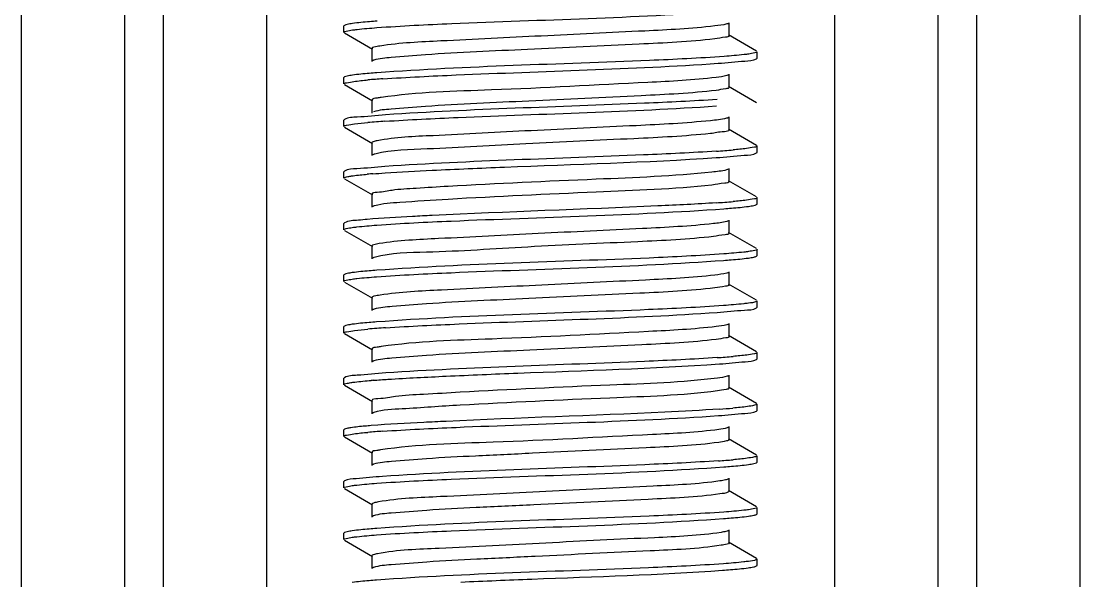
# Model space of a CAD drawing. Extents: x 27938 to 1042331, y -235042 to 1535213.
# Drawn here: x 701681.2 to 702169.4, y 768752.9 to 769011 of the extents above; entities that cross this region are included whole.
import ezdxf

# ---------------------------------------------------------------- set-up
doc = ezdxf.new("R2010")
doc.units = 0
doc.header["$LTSCALE"] = 1000
doc.header["$MEASUREMENT"] = 0

msp = doc.modelspace()

# ---------------------------------------------------------------- linework, layer by layer
at = {"linetype": 'Continuous'}
for p, q in [((701681.22, 770483.4), (701681.22, 765742.38)), ((701728.85, 770483.4), (701728.85, 765742.38)), ((701746.71, 770483.4), (701746.71, 765742.38)), ((701794.33, 770483.4), (701794.33, 765742.38)), ((702056.27, 770483.4), (702056.27, 765742.38)), ((702103.9, 770483.4), (702103.9, 765742.38)), ((702121.76, 770483.4), (702121.76, 765742.38)), ((702169.39, 770483.4), (702169.39, 765742.38)), ((701830.28, 769009.11), (701830.05, 769008.85)), ((701830.05, 769005.88), (701830.05, 769008.85)), ((701830.05, 769005.88), (701830.05, 769008.85)), ((702007.67, 769004.39), (702007.67, 769010.34)), ((701830.28, 769005.62), (701843.2, 768998.13)), ((702020.33, 768997.21), (702007.41, 769004.69)), ((701842.94, 768998.44), (701842.94, 768992.48)), ((702020.33, 768993.71), (702020.56, 768993.97)), ((702020.56, 768993.97), (702020.56, 768996.95)), ((702020.56, 768993.97), (702020.56, 768996.95)), ((701830.28, 768985.3), (701830.05, 768985.04)), ((701830.05, 768982.06), (701830.05, 768985.04)), ((701830.05, 768982.06), (701830.05, 768985.04)), ((702007.67, 768980.58), (702007.67, 768986.53)), ((701830.28, 768981.8), (701843.2, 768974.32)), ((702020.33, 768973.4), (702007.41, 768980.88)), ((701842.94, 768974.62), (701842.94, 768968.67)), ((701830.28, 768965.67), (701830.05, 768965.41)), ((701830.05, 768962.43), (701830.05, 768965.41)), ((701830.05, 768962.43), (701830.05, 768965.41)), ((702007.67, 768960.94), (702007.67, 768966.89)), ((701830.28, 768962.17), (701843.2, 768954.69)), ((702020.33, 768953.76), (702007.41, 768961.24)), ((701842.94, 768954.99), (701842.94, 768949.03)), ((702020.56, 768950.52), (702020.56, 768953.5)), ((702020.56, 768950.52), (702020.56, 768953.5)), ((702020.33, 768950.26), (702020.56, 768950.52)), ((701830.28, 768941.85), (701830.05, 768941.59)), ((701830.05, 768938.62), (701830.05, 768941.59)), ((701830.05, 768938.62), (701830.05, 768941.59)), ((702007.67, 768937.13), (702007.67, 768943.08)), ((701830.28, 768938.36), (701843.2, 768930.87)), ((702020.33, 768929.95), (702007.41, 768937.43)), ((701842.94, 768931.17), (701842.94, 768925.22)), ((702020.56, 768926.71), (702020.56, 768929.69)), ((702020.56, 768926.71), (702020.56, 768929.69)), ((702020.33, 768926.45), (702020.56, 768926.71)), ((702007.67, 768913.32), (702007.67, 768919.27)), ((701830.28, 768918.04), (701830.05, 768917.78)), ((701830.05, 768914.8), (701830.05, 768917.78)), ((701830.05, 768914.8), (701830.05, 768917.78)), ((701830.28, 768914.54), (701843.2, 768907.06)), ((702020.33, 768906.13), (702007.41, 768913.62)), ((701842.94, 768907.36), (701842.94, 768901.41)), ((702020.56, 768902.9), (702020.56, 768905.87)), ((702020.56, 768902.9), (702020.56, 768905.87)), ((702020.33, 768902.64), (702020.56, 768902.9)), ((702007.67, 768889.5), (702007.67, 768895.46)), ((701830.28, 768894.23), (701830.05, 768893.97)), ((701830.05, 768890.99), (701830.05, 768893.97)), ((701830.05, 768890.99), (701830.05, 768893.97)), ((701830.28, 768890.73), (701843.2, 768883.25)), ((702020.33, 768882.32), (702007.41, 768889.8)), ((701842.94, 768883.55), (701842.94, 768877.6)), ((702020.56, 768879.08), (702020.56, 768882.06)), ((702020.56, 768879.08), (702020.56, 768882.06)), ((702020.33, 768878.82), (702020.56, 768879.08)), ((702007.67, 768865.69), (702007.67, 768871.64)), ((701830.28, 768870.42), (701830.05, 768870.15)), ((701830.05, 768867.18), (701830.05, 768870.15)), ((701830.05, 768867.18), (701830.05, 768870.15)), ((701830.28, 768866.92), (701843.2, 768859.44)), ((702020.33, 768858.51), (702007.41, 768865.99)), ((701842.94, 768859.74), (701842.94, 768853.78)), ((702020.56, 768855.27), (702020.56, 768858.25)), ((702020.56, 768855.27), (702020.56, 768858.25)), ((702020.33, 768855.01), (702020.56, 768855.27)), ((701830.28, 768846.6), (701830.05, 768846.34)), ((701830.05, 768843.37), (701830.05, 768846.34)), ((701830.05, 768843.37), (701830.05, 768846.34)), ((702007.67, 768841.88), (702007.67, 768847.83)), ((701830.28, 768843.1), (701843.2, 768835.62)), ((702020.33, 768834.7), (702007.41, 768842.18)), ((701842.94, 768835.92), (701842.94, 768829.97)), ((702020.33, 768831.2), (702020.56, 768831.46)), ((702020.56, 768831.46), (702020.56, 768834.44)), ((702020.56, 768831.46), (702020.56, 768834.44)), ((701830.28, 768822.79), (701830.05, 768822.53)), ((701830.05, 768819.55), (701830.05, 768822.53)), ((701830.05, 768819.55), (701830.05, 768822.53)), ((702007.67, 768818.06), (702007.67, 768824.02)), ((701830.28, 768819.29), (701843.2, 768811.81)), ((702020.33, 768810.88), (702007.41, 768818.37)), ((701842.94, 768812.11), (701842.94, 768806.16)), ((702020.33, 768807.39), (702020.56, 768807.65)), ((702020.56, 768807.65), (702020.56, 768810.62)), ((702020.56, 768807.65), (702020.56, 768810.62)), ((701830.28, 768798.98), (701830.05, 768798.72)), ((701830.05, 768795.74), (701830.05, 768798.72)), ((701830.05, 768795.74), (701830.05, 768798.72)), ((702007.67, 768794.25), (702007.67, 768800.2)), ((701830.28, 768795.48), (701843.2, 768788)), ((702020.33, 768787.07), (702007.41, 768794.55)), ((701842.94, 768788.3), (701842.94, 768782.34)), ((701843.68, 768782.85), (701843.2, 768782.65)), ((702020.33, 768783.57), (702020.56, 768783.83)), ((702020.56, 768783.83), (702020.56, 768786.81)), ((702020.56, 768783.83), (702020.56, 768786.81)), ((701830.28, 768775.16), (701830.05, 768774.9)), ((701830.05, 768771.93), (701830.05, 768774.9)), ((701830.05, 768771.93), (701830.05, 768774.9)), ((702007.67, 768770.44), (702007.67, 768776.39)), ((701830.28, 768771.67), (701843.2, 768764.18)), ((702020.33, 768763.26), (702007.41, 768770.74)), ((701842.94, 768764.49), (701842.94, 768758.53)), ((701843.63, 768759.02), (701843.2, 768758.83)), ((702020.33, 768759.76), (702020.56, 768760.02)), ((702020.56, 768760.02), (702020.56, 768763)), ((702020.56, 768760.02), (702020.56, 768763))]:
    msp.add_line(p, q, dxfattribs=at)
for centre, radius, start, end in [((701875.31, 768577.03), 408.32, 93.8398, 94.8043), ((701876.68, 768540.06), 425.7, 93.7309, 94.7995), ((701974.15, 769373.12), 422.95, 273.7477, 274.8005), ((701866.11, 768646.6), 294.92, 94.6427, 94.9248), ((701870.48, 768592.98), 348.72, 94.4553, 94.6449), ((701974.11, 769349.83), 423.47, 273.7437, 274.8009), ((701877.09, 768439.57), 430.96, 93.6981, 94.7988), ((701974.58, 769272.37), 417.43, 273.7828, 274.8013), ((701871.36, 768486.66), 359.83, 94.4275, 94.5797), ((701976.09, 769229.56), 398.37, 273.9093, 274.8037), ((701875.2, 768415.8), 407.03, 93.8492, 94.8033), ((701975.39, 769214.63), 407.29, 273.8479, 274.803)]:
    msp.add_arc(centre, radius, start, end, dxfattribs=at)
for points, knots in [([(701845.24, 769008.05), (701856.73, 769008.89), (701910.12, 769011.49), (701963.59, 769012.54), (702005.42, 769015.62)], [0, 0, 0, 0, 0.215407, 1, 1, 1, 1]), ([(701833.98, 769009.95), (701833.17, 769009.83), (701831.93, 769009.62), (701830.67, 769009.34), (701830.28, 769009.11)], [0, 0, 0, 0, 0.643741, 1, 1, 1, 1]), ([(701833.93, 769006.96), (701834.65, 769007.06), (701838.41, 769007.52), (701842.19, 769007.82), (701845.24, 769008.05)], [0, 0, 0, 0, 0.191381, 1, 1, 1, 1]), ([(701845.37, 769011.03), (701844.2, 769010.95), (701840.4, 769010.65), (701836.59, 769010.31), (701833.98, 769009.95)], [0, 0, 0, 0, 0.307276, 1, 1, 1, 1]), ([(702001.01, 769008.81), (701990.33, 769007.56), (701963.63, 769006.22), (701921.53, 769004.26), (701880.82, 769002.13), (701855.94, 769001.02), (701846.65, 768999.58)], [0, 0, 0, 0, 0.208516, 0.518039, 0.81764, 1, 1, 1, 1]), ([(702007.41, 769010.04), (702007.16, 769009.9), (702005.05, 769009.25), (702002.88, 769009.03), (702001.01, 769008.81)], [0, 0, 0, 0, 0.131982, 1, 1, 1, 1]), ([(701830.05, 769005.88), (701830.05, 769006.25), (701831.96, 769006.57), (701832.96, 769006.82), (701833.93, 769006.96)], [0, 0, 0, 0, 0.274415, 1, 1, 1, 1]), ([(702001.01, 769002.85), (701989.43, 769001.5), (701960.61, 769000.17), (701916.18, 768997.92), (701878, 768996.43), (701854.47, 768994.44), (701846.43, 768993.86), (701843.84, 768993.04)], [0, 0, 0, 0, 0.222005, 0.548688, 0.848211, 0.948158, 1, 1, 1, 1]), ([(702007.67, 769004.39), (702007.67, 769003.77), (702004.29, 769003.52), (702002.67, 769003.05), (702001.01, 769002.85)], [0, 0, 0, 0, 0.268827, 1, 1, 1, 1]), ([(701846.65, 768999.58), (701845.72, 768999.43), (701844.72, 768999.19), (701842.95, 768998.8), (701842.94, 768998.44)], [0, 0, 0, 0, 0.721013, 1, 1, 1, 1]), ([(701843.84, 768993.04), (701843.71, 768993), (701843.5, 768992.93), (701843.29, 768992.83), (701843.21, 768992.78)], [0, 0, 0, 0, 0.563231, 1, 1, 1, 1]), ([(702005.42, 768994.78), (701993.95, 768993.94), (701940.55, 768991.33), (701887.08, 768990.28), (701845.24, 768987.21)], [0, 0, 0, 0, 0.215206, 1, 1, 1, 1]), ([(702002.63, 768991.61), (702006.72, 768991.89), (702012.47, 768992.68), (702018.73, 768992.79), (702020.33, 768993.71)], [0, 0, 0, 0, 0.690238, 1, 1, 1, 1]), ([(702016.7, 768995.86), (702015.98, 768995.76), (702012.23, 768995.3), (702008.46, 768995.01), (702005.42, 768994.78)], [0, 0, 0, 0, 0.191317, 1, 1, 1, 1]), ([(702020.56, 768996.95), (702020.56, 768996.58), (702018.66, 768996.26), (702017.67, 768996), (702016.7, 768995.86)], [0, 0, 0, 0, 0.274505, 1, 1, 1, 1]), ([(701847.96, 768984.43), (701859.24, 768985.2), (701910.8, 768987.68), (701962.42, 768988.87), (702002.63, 768991.61)], [0, 0, 0, 0, 0.219091, 1, 1, 1, 1]), ([(701830.05, 768982.06), (701830.05, 768982.49), (701832.32, 768982.78), (701833.47, 768983.09), (701834.61, 768983.24)], [0, 0, 0, 0, 0.271629, 1, 1, 1, 1]), ([(701833.93, 768986.13), (701833.14, 768986.01), (701831.92, 768985.8), (701830.67, 768985.52), (701830.28, 768985.3)], [0, 0, 0, 0, 0.643277, 1, 1, 1, 1]), ([(701845.24, 768987.21), (701844.08, 768987.13), (701840.31, 768986.83), (701836.53, 768986.49), (701833.93, 768986.13)], [0, 0, 0, 0, 0.307434, 1, 1, 1, 1]), ([(702001.64, 768985.07), (701991.23, 768983.79), (701956.66, 768982.14), (701905.23, 768979.22), (701864.01, 768978.3), (701847.15, 768975.84)], [0, 0, 0, 0, 0.203452, 0.669893, 1, 1, 1, 1]), ([(702007.41, 768986.23), (702007.18, 768986.1), (702005.29, 768985.49), (702003.33, 768985.28), (702001.64, 768985.07)], [0, 0, 0, 0, 0.134844, 1, 1, 1, 1]), ([(702001.64, 768979.12), (701990.18, 768977.71), (701961.32, 768976.41), (701916.67, 768974.11), (701878.12, 768972.65), (701854.4, 768970.61), (701846.32, 768970.05), (701843.75, 768969.2)], [0, 0, 0, 0, 0.219023, 0.546829, 0.848448, 0.948708, 1, 1, 1, 1]), ([(702007.67, 768980.58), (702007.67, 768980.01), (702004.64, 768979.72), (702003.15, 768979.3), (702001.64, 768979.12)], [0, 0, 0, 0, 0.270217, 1, 1, 1, 1]), ([(701847.15, 768975.84), (701846.54, 768975.75), (701845.35, 768975.41), (701842.95, 768975.47), (701842.94, 768974.62)], [0, 0, 0, 0, 0.421526, 1, 1, 1, 1]), ([(702002.11, 768974.91), (701990.97, 768974.16), (701940.03, 768971.71), (701889.03, 768970.48), (701849.29, 768967.86)], [0, 0, 0, 0, 0.219007, 1, 1, 1, 1]), ([(701848.98, 768964.86), (701860.2, 768965.61), (701911.14, 768968.05), (701962.14, 768969.27), (702001.79, 768971.92)], [0, 0, 0, 0, 0.220571, 1, 1, 1, 1]), ([(701830.05, 768962.43), (701830.05, 768962.88), (701832.47, 768963.16), (701833.68, 768963.49), (701834.9, 768963.64)], [0, 0, 0, 0, 0.270691, 1, 1, 1, 1]), ([(701849.29, 768967.86), (701844.88, 768967.57), (701838.72, 768966.71), (701831.99, 768966.65), (701830.28, 768965.67)], [0, 0, 0, 0, 0.691503, 1, 1, 1, 1]), ([(701999.04, 768965.14), (701987.66, 768963.97), (701960.07, 768962.56), (701917.4, 768960.69), (701877.66, 768958.39), (701853.85, 768957.52), (701845.38, 768955.91)], [0, 0, 0, 0, 0.222949, 0.537937, 0.832059, 1, 1, 1, 1]), ([(702007.41, 768966.59), (702007.1, 768966.41), (702004.33, 768965.64), (702001.51, 768965.4), (701999.04, 768965.14)], [0, 0, 0, 0, 0.124926, 1, 1, 1, 1]), ([(701999.04, 768959.19), (701987.31, 768957.98), (701958.94, 768956.53), (701915.36, 768954.75), (701875.72, 768952.08), (701852.21, 768951.69), (701844.37, 768949.74)], [0, 0, 0, 0, 0.22824, 0.54962, 0.84357, 1, 1, 1, 1]), ([(702007.66, 768960.94), (702007.67, 768960.16), (702003.23, 768960.06), (702001.19, 768959.41), (701999.04, 768959.19)], [0, 0, 0, 0, 0.265953, 1, 1, 1, 1]), ([(701845.38, 768955.91), (701844.77, 768955.8), (701844.06, 768955.63), (701842.95, 768955.24), (701842.94, 768954.99)], [0, 0, 0, 0, 0.710384, 1, 1, 1, 1]), ([(702020.56, 768953.5), (702020.56, 768953.05), (702018.16, 768952.77), (702016.96, 768952.44), (702015.75, 768952.29)], [0, 0, 0, 0, 0.270828, 1, 1, 1, 1]), ([(701844.37, 768949.74), (701844.13, 768949.68), (701843.74, 768949.57), (701843.35, 768949.42), (701843.21, 768949.34)], [0, 0, 0, 0, 0.588567, 1, 1, 1, 1]), ([(702001.79, 768951.08), (701990.6, 768950.33), (701939.66, 768947.89), (701888.66, 768946.66), (701848.98, 768944.02)], [0, 0, 0, 0, 0.220044, 1, 1, 1, 1]), ([(702001.76, 768948.1), (702006.06, 768948.39), (702012.08, 768949.22), (702018.66, 768949.3), (702020.33, 768950.26)], [0, 0, 0, 0, 0.69109, 1, 1, 1, 1]), ([(701848.98, 768944.02), (701844.65, 768943.74), (701838.58, 768942.9), (701831.96, 768942.82), (701830.28, 768941.85)], [0, 0, 0, 0, 0.691213, 1, 1, 1, 1]), ([(701870.68, 768942.26), (701881.8, 768942.8), (701925.5, 768944.69), (701969.23, 768945.93), (702001.76, 768948.1)], [0, 0, 0, 0, 0.25454, 1, 1, 1, 1]), ([(701830.05, 768938.62), (701830.05, 768938.89), (701831.34, 768939.23), (701832.09, 768939.41), (701832.78, 768939.53)], [0, 0, 0, 0, 0.28203, 1, 1, 1, 1]), ([(701832.78, 768939.53), (701833.29, 768939.61), (701835.95, 768940), (701838.63, 768940.25), (701840.79, 768940.43)], [0, 0, 0, 0, 0.190713, 1, 1, 1, 1]), ([(701843.39, 768940.65), (701845.26, 768940.79), (701854.35, 768941.43), (701863.45, 768941.9), (701870.68, 768942.26)], [0, 0, 0, 0, 0.205696, 1, 1, 1, 1]), ([(701999.76, 768941.41), (701982.05, 768939.5), (701941.41, 768938.01), (701900.84, 768936.09), (701878.08, 768934.81)], [0, 0, 0, 0, 0.438605, 1, 1, 1, 1]), ([(702007.41, 768942.78), (702007.12, 768942.61), (702004.59, 768941.89), (702002.01, 768941.65), (701999.76, 768941.41)], [0, 0, 0, 0, 0.127252, 1, 1, 1, 1]), ([(701878.08, 768934.81), (701873.18, 768934.54), (701864.82, 768933.93), (701853.08, 768933.39), (701847.68, 768932.07), (701842.95, 768932.02), (701842.94, 768931.17)], [0, 0, 0, 0, 0.415, 0.730895, 0.928614, 1, 1, 1, 1]), ([(701999.76, 768935.45), (701982.05, 768933.55), (701941.41, 768932.06), (701900.84, 768930.14), (701878.08, 768928.86)], [0, 0, 0, 0, 0.438605, 1, 1, 1, 1]), ([(702007.66, 768937.13), (702007.67, 768936.41), (702003.62, 768936.25), (702001.74, 768935.67), (701999.76, 768935.45)], [0, 0, 0, 0, 0.266804, 1, 1, 1, 1]), ([(702020.56, 768929.69), (702020.56, 768929.24), (702018.16, 768928.96), (702016.96, 768928.63), (702015.76, 768928.48)], [0, 0, 0, 0, 0.270838, 1, 1, 1, 1]), ([(701844.2, 768925.89), (701844.01, 768925.83), (701843.67, 768925.73), (701843.34, 768925.6), (701843.21, 768925.52)], [0, 0, 0, 0, 0.581773, 1, 1, 1, 1]), ([(701878.08, 768928.86), (701870.66, 768928.44), (701859.41, 768927.55), (701847.99, 768926.89), (701844.2, 768925.89)], [0, 0, 0, 0, 0.654734, 1, 1, 1, 1]), ([(701845.16, 768916.97), (701856.62, 768917.81), (701909.98, 768920.41), (701963.43, 768921.47), (702005.26, 768924.53)], [0, 0, 0, 0, 0.214998, 1, 1, 1, 1]), ([(702001.76, 768927.26), (701992.77, 768926.66), (701949.08, 768924.49), (701905.37, 768923.1), (701870.68, 768921.42)], [0, 0, 0, 0, 0.205964, 1, 1, 1, 1]), ([(702005.26, 768924.53), (702006.43, 768924.62), (702010.23, 768924.91), (702014.03, 768925.25), (702016.64, 768925.62)], [0, 0, 0, 0, 0.307332, 1, 1, 1, 1]), ([(702016.64, 768925.62), (702017.45, 768925.73), (702018.68, 768925.95), (702019.94, 768926.22), (702020.33, 768926.45)], [0, 0, 0, 0, 0.643619, 1, 1, 1, 1]), ([(701840.79, 768919.6), (701839.44, 768919.48), (701835.98, 768919.01), (701832.17, 768919.13), (701830.28, 768918.04)], [0, 0, 0, 0, 0.38307, 1, 1, 1, 1]), ([(701870.68, 768921.42), (701867.7, 768921.27), (701857.73, 768920.76), (701847.76, 768920.2), (701840.79, 768919.6)], [0, 0, 0, 0, 0.299335, 1, 1, 1, 1]), ([(701830.05, 768914.8), (701830.05, 768915.17), (701831.94, 768915.49), (701832.94, 768915.75), (701833.9, 768915.88)], [0, 0, 0, 0, 0.27455, 1, 1, 1, 1]), ([(701833.9, 768915.88), (701834.62, 768915.99), (701838.36, 768916.44), (701842.12, 768916.74), (701845.16, 768916.97)], [0, 0, 0, 0, 0.19129, 1, 1, 1, 1]), ([(702000.45, 768917.67), (701989.57, 768916.45), (701962.6, 768915.09), (701920.32, 768913.15), (701879.88, 768910.97), (701855.3, 768909.92), (701846.25, 768908.44)], [0, 0, 0, 0, 0.212745, 0.523869, 0.821865, 1, 1, 1, 1]), ([(702007.41, 768918.97), (702007.14, 768918.81), (702004.85, 768918.13), (702002.5, 768917.9), (702000.45, 768917.67)], [0, 0, 0, 0, 0.129757, 1, 1, 1, 1]), ([(702000.45, 768911.72), (701988.86, 768910.41), (701960.28, 768908.99), (701916.1, 768907.21), (701875.83, 768904.29), (701851.85, 768904.21), (701844.07, 768902.04)], [0, 0, 0, 0, 0.223258, 0.547569, 0.845448, 1, 1, 1, 1]), ([(702007.67, 768913.32), (702007.67, 768912.65), (702003.99, 768912.44), (702002.26, 768911.92), (702000.45, 768911.72)], [0, 0, 0, 0, 0.26783, 1, 1, 1, 1]), ([(701846.25, 768908.44), (701845.42, 768908.3), (701844.51, 768908.09), (701842.95, 768907.69), (701842.94, 768907.36)], [0, 0, 0, 0, 0.718436, 1, 1, 1, 1]), ([(702016.64, 768904.78), (702015.92, 768904.68), (702012.13, 768904.22), (702008.33, 768903.92), (702005.26, 768903.7)], [0, 0, 0, 0, 0.19147, 1, 1, 1, 1]), ([(702020.56, 768905.87), (702020.56, 768905.5), (702018.63, 768905.18), (702017.63, 768904.92), (702016.64, 768904.78)], [0, 0, 0, 0, 0.274248, 1, 1, 1, 1]), ([(701844.07, 768902.04), (701843.9, 768901.99), (701843.6, 768901.9), (701843.32, 768901.78), (701843.21, 768901.71)], [0, 0, 0, 0, 0.575828, 1, 1, 1, 1]), ([(701845.1, 768893.15), (701856.53, 768893.99), (701909.86, 768896.6), (701963.27, 768897.66), (702005.09, 768900.71)], [0, 0, 0, 0, 0.214643, 1, 1, 1, 1]), ([(702005.26, 768903.7), (701993.76, 768902.85), (701940.39, 768900.25), (701886.95, 768899.21), (701845.16, 768896.13)], [0, 0, 0, 0, 0.215728, 1, 1, 1, 1]), ([(702005.09, 768900.71), (702006.27, 768900.79), (702010.11, 768901.09), (702013.95, 768901.43), (702016.6, 768901.8)], [0, 0, 0, 0, 0.307278, 1, 1, 1, 1]), ([(702016.6, 768901.8), (702017.41, 768901.91), (702018.66, 768902.13), (702019.93, 768902.41), (702020.33, 768902.64)], [0, 0, 0, 0, 0.644079, 1, 1, 1, 1]), ([(701833.9, 768895.05), (701833.11, 768894.94), (701831.9, 768894.73), (701830.66, 768894.45), (701830.28, 768894.23)], [0, 0, 0, 0, 0.642977, 1, 1, 1, 1]), ([(701845.16, 768896.13), (701844, 768896.05), (701840.25, 768895.75), (701836.49, 768895.41), (701833.9, 768895.05)], [0, 0, 0, 0, 0.307533, 1, 1, 1, 1]), ([(702007.41, 768895.15), (702007.16, 768895.01), (702005.09, 768894.37), (702002.96, 768894.15), (702001.12, 768893.93)], [0, 0, 0, 0, 0.132446, 1, 1, 1, 1]), ([(701830.05, 768890.99), (701830.05, 768891.36), (701831.93, 768891.68), (701832.92, 768891.93), (701833.89, 768892.07)], [0, 0, 0, 0, 0.274625, 1, 1, 1, 1]), ([(701833.89, 768892.07), (701834.6, 768892.17), (701838.33, 768892.63), (701842.07, 768892.93), (701845.1, 768893.15)], [0, 0, 0, 0, 0.191275, 1, 1, 1, 1]), ([(702001.12, 768893.93), (701990.48, 768892.68), (701963.84, 768891.35), (701921.78, 768889.39), (701881.01, 768887.26), (701856.07, 768886.14), (701846.73, 768884.7)], [0, 0, 0, 0, 0.207666, 0.516866, 0.81679, 1, 1, 1, 1]), ([(702001.12, 768887.98), (701989.62, 768886.63), (701960.95, 768885.3), (701916.64, 768883.06), (701878.47, 768881.55), (701854.79, 768879.6), (701846.64, 768878.98), (701843.96, 768878.19)], [0, 0, 0, 0, 0.220439, 0.545965, 0.845865, 0.946757, 1, 1, 1, 1]), ([(702007.67, 768889.5), (702007.67, 768888.89), (702004.35, 768888.64), (702002.76, 768888.17), (702001.12, 768887.98)], [0, 0, 0, 0, 0.269044, 1, 1, 1, 1]), ([(701846.73, 768884.7), (701845.78, 768884.56), (701844.77, 768884.31), (701842.95, 768883.92), (701842.94, 768883.55)], [0, 0, 0, 0, 0.721489, 1, 1, 1, 1]), ([(702016.6, 768880.96), (702015.87, 768880.86), (702012.04, 768880.4), (702008.2, 768880.1), (702005.09, 768879.87)], [0, 0, 0, 0, 0.191504, 1, 1, 1, 1]), ([(702020.56, 768882.06), (702020.56, 768881.94), (702019.14, 768881.05), (702017.85, 768881.14), (702016.6, 768880.96)], [0, 0, 0, 0, 0.088885, 1, 1, 1, 1]), ([(701843.96, 768878.19), (701843.81, 768878.15), (701843.56, 768878.06), (701843.31, 768877.96), (701843.21, 768877.9)], [0, 0, 0, 0, 0.570334, 1, 1, 1, 1]), ([(702005.09, 768879.87), (701993.57, 768879.03), (701940.24, 768876.44), (701886.83, 768875.39), (701845.1, 768872.31)], [0, 0, 0, 0, 0.216242, 1, 1, 1, 1]), ([(701849.3, 768869.63), (701860.57, 768870.37), (701911.52, 768872.81), (701962.52, 768874.02), (702002.12, 768876.69)], [0, 0, 0, 0, 0.221629, 1, 1, 1, 1]), ([(702002.12, 768876.69), (702006.34, 768876.97), (702012.25, 768877.79), (702018.69, 768877.88), (702020.33, 768878.82)], [0, 0, 0, 0, 0.69073, 1, 1, 1, 1]), ([(701833.89, 768871.23), (701833.1, 768871.12), (701831.9, 768870.91), (701830.66, 768870.64), (701830.28, 768870.42)], [0, 0, 0, 0, 0.642812, 1, 1, 1, 1]), ([(701845.1, 768872.31), (701843.95, 768872.23), (701840.21, 768871.93), (701836.46, 768871.6), (701833.89, 768871.23)], [0, 0, 0, 0, 0.307553, 1, 1, 1, 1]), ([(702007.41, 768871.34), (702007.18, 768871.21), (702005.33, 768870.61), (702003.4, 768870.4), (702001.75, 768870.2)], [0, 0, 0, 0, 0.135346, 1, 1, 1, 1]), ([(701830.05, 768867.18), (701830.05, 768867.64), (701832.51, 768867.91), (701833.73, 768868.24), (701834.96, 768868.4)], [0, 0, 0, 0, 0.270507, 1, 1, 1, 1]), ([(702001.75, 768870.2), (701991.37, 768868.91), (701956.86, 768867.27), (701905.42, 768864.35), (701864.16, 768863.41), (701847.24, 768860.97)], [0, 0, 0, 0, 0.202603, 0.668804, 1, 1, 1, 1]), ([(702007.67, 768865.69), (702007.67, 768865.14), (702004.69, 768864.84), (702003.23, 768864.43), (702001.75, 768864.24)], [0, 0, 0, 0, 0.270473, 1, 1, 1, 1]), ([(701847.24, 768860.97), (701846.62, 768860.88), (701845.4, 768860.53), (701842.95, 768860.6), (701842.94, 768859.74)], [0, 0, 0, 0, 0.421733, 1, 1, 1, 1]), ([(702001.75, 768864.24), (701990.37, 768862.84), (701961.65, 768861.54), (701917.13, 768859.25), (701878.59, 768857.76), (701854.71, 768855.77), (701846.53, 768855.17), (701843.87, 768854.35)], [0, 0, 0, 0, 0.21746, 0.544109, 0.846107, 0.947311, 1, 1, 1, 1]), ([(702002.12, 768855.85), (701990.98, 768855.1), (701940.04, 768852.65), (701889.04, 768851.42), (701849.3, 768848.79)], [0, 0, 0, 0, 0.218973, 1, 1, 1, 1]), ([(702020.56, 768858.25), (702020.56, 768857.8), (702018.2, 768857.53), (702017.01, 768857.2), (702015.83, 768857.05)], [0, 0, 0, 0, 0.271064, 1, 1, 1, 1]), ([(701843.87, 768854.35), (701843.74, 768854.31), (701843.52, 768854.24), (701843.3, 768854.14), (701843.21, 768854.08)], [0, 0, 0, 0, 0.565364, 1, 1, 1, 1]), ([(701877.13, 768847.31), (701888.19, 768847.82), (701930.23, 768849.61), (701972.32, 768850.81), (702003.25, 768852.95)], [0, 0, 0, 0, 0.263095, 1, 1, 1, 1]), ([(702003.25, 768852.95), (702007.2, 768853.22), (702012.75, 768853.99), (702018.78, 768854.12), (702020.33, 768855.01)], [0, 0, 0, 0, 0.689563, 1, 1, 1, 1]), ([(701849.3, 768848.79), (701844.89, 768848.5), (701838.72, 768847.65), (701831.99, 768847.58), (701830.28, 768846.6)], [0, 0, 0, 0, 0.691512, 1, 1, 1, 1]), ([(701843.58, 768845.41), (701845.83, 768845.58), (701857, 768846.35), (701868.19, 768846.9), (701877.13, 768847.31)], [0, 0, 0, 0, 0.201424, 1, 1, 1, 1]), ([(702002.35, 768846.46), (701985.91, 768844.32), (701946.22, 768843.1), (701906.67, 768841.1), (701883.65, 768839.87)], [0, 0, 0, 0, 0.418207, 1, 1, 1, 1]), ([(702007.41, 768847.53), (702007.2, 768847.41), (702005.55, 768846.85), (702003.82, 768846.65), (702002.35, 768846.46)], [0, 0, 0, 0, 0.138483, 1, 1, 1, 1]), ([(701830.05, 768843.37), (701830.05, 768843.68), (701831.6, 768844.02), (701832.45, 768844.23), (701833.26, 768844.35)], [0, 0, 0, 0, 0.278252, 1, 1, 1, 1]), ([(701833.26, 768844.35), (701833.85, 768844.44), (701836.96, 768844.86), (701840.09, 768845.13), (701842.63, 768845.33)], [0, 0, 0, 0, 0.191021, 1, 1, 1, 1]), ([(702007.67, 768841.88), (702007.67, 768841.37), (702005.02, 768841.04), (702003.68, 768840.68), (702002.35, 768840.51)], [0, 0, 0, 0, 0.272138, 1, 1, 1, 1]), ([(701883.65, 768839.87), (701878.03, 768839.57), (701868.38, 768838.88), (701854.76, 768838.37), (701848.54, 768836.8), (701842.94, 768836.91), (701842.94, 768835.92)], [0, 0, 0, 0, 0.411949, 0.728681, 0.928197, 1, 1, 1, 1]), ([(702002.35, 768840.51), (701985.91, 768838.37), (701946.22, 768837.15), (701906.67, 768835.14), (701883.65, 768833.91)], [0, 0, 0, 0, 0.418207, 1, 1, 1, 1]), ([(701883.65, 768833.91), (701874.75, 768833.44), (701861.57, 768832.26), (701848.01, 768831.87), (701843.8, 768830.52)], [0, 0, 0, 0, 0.668187, 1, 1, 1, 1]), ([(702003.25, 768832.12), (701994.85, 768831.53), (701952.81, 768829.39), (701910.75, 768828.02), (701877.13, 768826.47)], [0, 0, 0, 0, 0.200271, 1, 1, 1, 1]), ([(702020.56, 768834.44), (702020.56, 768834.02), (702018.36, 768833.72), (702017.24, 768833.42), (702016.13, 768833.28)], [0, 0, 0, 0, 0.272105, 1, 1, 1, 1]), ([(701843.8, 768830.52), (701843.68, 768830.48), (701843.48, 768830.41), (701843.29, 768830.32), (701843.21, 768830.27)], [0, 0, 0, 0, 0.560801, 1, 1, 1, 1]), ([(701847.88, 768821.91), (701859.17, 768822.68), (701910.78, 768825.17), (701962.46, 768826.35), (702002.72, 768829.1)], [0, 0, 0, 0, 0.218971, 1, 1, 1, 1]), ([(702002.72, 768829.1), (702006.79, 768829.38), (702012.51, 768830.17), (702018.74, 768830.28), (702020.33, 768831.2)], [0, 0, 0, 0, 0.690138, 1, 1, 1, 1]), ([(701833.26, 768823.51), (701832.61, 768823.42), (701831.62, 768823.23), (701830.6, 768822.98), (701830.28, 768822.79)], [0, 0, 0, 0, 0.635229, 1, 1, 1, 1]), ([(701842.63, 768824.5), (701841.66, 768824.42), (701838.53, 768824.15), (701835.4, 768823.85), (701833.26, 768823.51)], [0, 0, 0, 0, 0.308017, 1, 1, 1, 1]), ([(701877.13, 768826.47), (701873.71, 768826.31), (701862.21, 768825.76), (701850.7, 768825.15), (701842.63, 768824.5)], [0, 0, 0, 0, 0.296988, 1, 1, 1, 1]), ([(702002.92, 768822.72), (701992.77, 768821.33), (701958, 768819.77), (701906.07, 768816.67), (701864.05, 768815.88), (701846.87, 768813.29)], [0, 0, 0, 0, 0.196527, 0.666696, 1, 1, 1, 1]), ([(702007.4, 768823.72), (702007.22, 768823.61), (702005.76, 768823.09), (702004.22, 768822.9), (702002.92, 768822.72)], [0, 0, 0, 0, 0.141904, 1, 1, 1, 1]), ([(701830.05, 768819.55), (701830.05, 768819.98), (701832.32, 768820.27), (701833.47, 768820.58), (701834.62, 768820.73)], [0, 0, 0, 0, 0.271637, 1, 1, 1, 1]), ([(702002.92, 768816.77), (701991.8, 768815.24), (701963.07, 768814.01), (701925.66, 768812.13), (701891.94, 768810.53), (701870.21, 768809.47), (701854.64, 768808.1), (701846.36, 768807.55), (701843.73, 768806.68)], [0, 0, 0, 0, 0.211039, 0.539644, 0.704709, 0.845991, 0.948071, 1, 1, 1, 1]), ([(702007.67, 768818.06), (702007.67, 768817.61), (702005.33, 768817.25), (702004.11, 768816.93), (702002.92, 768816.77)], [0, 0, 0, 0, 0.274084, 1, 1, 1, 1]), ([(701846.87, 768813.29), (701846.3, 768813.2), (701845.19, 768812.88), (701842.94, 768812.91), (701842.94, 768812.11)], [0, 0, 0, 0, 0.420596, 1, 1, 1, 1]), ([(702002.72, 768808.27), (701991.43, 768807.49), (701939.81, 768805.01), (701888.14, 768803.82), (701847.88, 768801.07)], [0, 0, 0, 0, 0.219019, 1, 1, 1, 1]), ([(702020.56, 768810.62), (702020.56, 768810.19), (702018.28, 768809.9), (702017.13, 768809.59), (702015.98, 768809.44)], [0, 0, 0, 0, 0.271601, 1, 1, 1, 1]), ([(702016.64, 768806.56), (702017.45, 768806.67), (702018.68, 768806.88), (702019.94, 768807.16), (702020.33, 768807.39)], [0, 0, 0, 0, 0.643606, 1, 1, 1, 1]), ([(701843.73, 768806.68), (701843.63, 768806.65), (701843.45, 768806.58), (701843.28, 768806.5), (701843.2, 768806.46)], [0, 0, 0, 0, 0.556813, 1, 1, 1, 1]), ([(701845.16, 768797.9), (701856.62, 768798.75), (701909.99, 768801.35), (701963.43, 768802.41), (702005.26, 768805.47)], [0, 0, 0, 0, 0.215007, 1, 1, 1, 1]), ([(702005.26, 768805.47), (702006.43, 768805.55), (702010.23, 768805.85), (702014.03, 768806.19), (702016.64, 768806.56)], [0, 0, 0, 0, 0.307335, 1, 1, 1, 1]), ([(701847.88, 768801.07), (701843.81, 768800.79), (701838.09, 768800), (701831.87, 768799.89), (701830.28, 768798.98)], [0, 0, 0, 0, 0.690145, 1, 1, 1, 1]), ([(701833.9, 768796.82), (701834.62, 768796.92), (701838.36, 768797.38), (701842.12, 768797.68), (701845.16, 768797.9)], [0, 0, 0, 0, 0.19129, 1, 1, 1, 1]), ([(702003.46, 768798.99), (701993.26, 768797.5), (701966.42, 768796.32), (701923.47, 768794.21), (701881.27, 768791.93), (701855.38, 768790.95), (701845.93, 768789.32)], [0, 0, 0, 0, 0.195916, 0.50941, 0.817674, 1, 1, 1, 1]), ([(702007.4, 768799.9), (702006.98, 768799.66), (702005.64, 768799.35), (702004.31, 768799.11), (702003.46, 768798.99)], [0, 0, 0, 0, 0.359626, 1, 1, 1, 1]), ([(701830.05, 768795.74), (701830.05, 768796.11), (701831.94, 768796.43), (701832.94, 768796.68), (701833.9, 768796.82)], [0, 0, 0, 0, 0.274548, 1, 1, 1, 1]), ([(702003.46, 768793.03), (701992.49, 768791.44), (701963.77, 768790.27), (701926.3, 768788.34), (701892.29, 768786.74), (701870.32, 768785.68), (701854.64, 768784.28), (701846.29, 768783.75), (701843.68, 768782.85)], [0, 0, 0, 0, 0.207622, 0.537088, 0.703334, 0.845682, 0.948308, 1, 1, 1, 1]), ([(702007.67, 768794.25), (702007.67, 768794.12), (702006.2, 768793.14), (702004.79, 768793.23), (702003.46, 768793.03)], [0, 0, 0, 0, 0.090979, 1, 1, 1, 1]), ([(701845.93, 768789.32), (701845.18, 768789.19), (701844.35, 768789), (701842.94, 768788.6), (701842.94, 768788.3)], [0, 0, 0, 0, 0.716188, 1, 1, 1, 1]), ([(702005.26, 768784.63), (701993.77, 768783.79), (701940.4, 768781.19), (701886.95, 768780.14), (701845.16, 768777.07)], [0, 0, 0, 0, 0.215715, 1, 1, 1, 1]), ([(702005.1, 768781.64), (702006.28, 768781.73), (702010.12, 768782.03), (702013.96, 768782.37), (702016.6, 768782.74)], [0, 0, 0, 0, 0.307279, 1, 1, 1, 1]), ([(702016.64, 768785.72), (702015.92, 768785.62), (702012.14, 768785.16), (702008.34, 768784.86), (702005.26, 768784.63)], [0, 0, 0, 0, 0.191467, 1, 1, 1, 1]), ([(702016.6, 768782.74), (702017.41, 768782.85), (702018.66, 768783.07), (702019.93, 768783.35), (702020.33, 768783.57)], [0, 0, 0, 0, 0.644063, 1, 1, 1, 1]), ([(702020.56, 768786.81), (702020.56, 768786.43), (702018.64, 768786.12), (702017.63, 768785.86), (702016.64, 768785.72)], [0, 0, 0, 0, 0.274254, 1, 1, 1, 1]), ([(701845.11, 768774.09), (701856.53, 768774.93), (701909.87, 768777.53), (701963.28, 768778.6), (702005.1, 768781.64)], [0, 0, 0, 0, 0.214657, 1, 1, 1, 1]), ([(701830.05, 768771.93), (701830.05, 768772.3), (701831.93, 768772.61), (701832.93, 768772.87), (701833.89, 768773.01)], [0, 0, 0, 0, 0.274622, 1, 1, 1, 1]), ([(701833.9, 768775.98), (701833.11, 768775.87), (701831.9, 768775.66), (701830.66, 768775.39), (701830.28, 768775.16)], [0, 0, 0, 0, 0.642982, 1, 1, 1, 1]), ([(701833.89, 768773.01), (701834.6, 768773.11), (701838.33, 768773.57), (701842.08, 768773.86), (701845.11, 768774.09)], [0, 0, 0, 0, 0.191276, 1, 1, 1, 1]), ([(701845.16, 768777.07), (701844.01, 768776.98), (701840.25, 768776.69), (701836.49, 768776.35), (701833.9, 768775.98)], [0, 0, 0, 0, 0.307532, 1, 1, 1, 1]), ([(702003.96, 768775.25), (701993.83, 768773.68), (701966.8, 768772.56), (701923.45, 768770.4), (701880.9, 768768.04), (701854.84, 768767.17), (701845.49, 768765.43)], [0, 0, 0, 0, 0.193768, 0.50974, 0.82028, 1, 1, 1, 1]), ([(702007.4, 768776.09), (702007.03, 768775.87), (702005.86, 768775.58), (702004.71, 768775.37), (702003.96, 768775.25)], [0, 0, 0, 0, 0.365017, 1, 1, 1, 1]), ([(702003.96, 768769.3), (701993.16, 768767.62), (701964.47, 768766.53), (701926.96, 768764.55), (701892.67, 768762.94), (701870.46, 768761.88), (701854.65, 768760.45), (701846.24, 768759.95), (701843.63, 768759.02)], [0, 0, 0, 0, 0.20408, 0.534343, 0.70178, 0.845233, 0.948467, 1, 1, 1, 1]), ([(702007.67, 768770.44), (702007.66, 768770.07), (702005.89, 768769.68), (702004.9, 768769.44), (702003.96, 768769.3)], [0, 0, 0, 0, 0.278995, 1, 1, 1, 1]), ([(701845.49, 768765.43), (701844.85, 768765.31), (701844.12, 768765.14), (701842.94, 768764.75), (701842.94, 768764.49)], [0, 0, 0, 0, 0.712168, 1, 1, 1, 1]), ([(702005.1, 768760.81), (701993.58, 768759.97), (701940.25, 768757.37), (701886.84, 768756.33), (701845.11, 768753.25)], [0, 0, 0, 0, 0.216223, 1, 1, 1, 1]), ([(702004.67, 768757.8), (702005.88, 768757.89), (702009.83, 768758.19), (702013.77, 768758.53), (702016.49, 768758.91)], [0, 0, 0, 0, 0.307137, 1, 1, 1, 1]), ([(702016.6, 768761.9), (702015.87, 768761.8), (702012.04, 768761.34), (702008.2, 768761.03), (702005.1, 768760.81)], [0, 0, 0, 0, 0.191504, 1, 1, 1, 1]), ([(702016.49, 768758.91), (702017.33, 768759.02), (702018.61, 768759.24), (702019.92, 768759.53), (702020.33, 768759.76)], [0, 0, 0, 0, 0.645207, 1, 1, 1, 1]), ([(702020.56, 768763), (702020.56, 768762.87), (702019.15, 768761.99), (702017.85, 768762.08), (702016.6, 768761.9)], [0, 0, 0, 0, 0.088893, 1, 1, 1, 1]), ([(701883.89, 768752.36), (701894.8, 768752.84), (701935.07, 768754.53), (701975.37, 768755.69), (702004.67, 768757.8)], [0, 0, 0, 0, 0.271117, 1, 1, 1, 1]), ([(701845.11, 768753.25), (701843.95, 768753.17), (701840.21, 768752.87), (701836.46, 768752.53), (701833.89, 768752.17)], [0, 0, 0, 0, 0.307553, 1, 1, 1, 1])]:
    msp.add_open_spline(points, degree=3, knots=knots, dxfattribs=at)
for points in [[(701834.61, 768983.24), (701836.77, 768983.52), (701838.94, 768983.72), (701841.11, 768983.91)], [(701834.9, 768963.64), (701836.95, 768963.9), (701839, 768964.09), (701841.06, 768964.27)], [(702015.75, 768952.29), (702013.69, 768952.03), (702011.62, 768951.84), (702009.54, 768951.66)], [(702015.76, 768928.48), (702013.69, 768928.22), (702011.62, 768928.02), (702009.55, 768927.85)], [(701834.96, 768868.4), (701836.98, 768868.65), (701839.01, 768868.84), (701841.04, 768869.02)], [(702015.83, 768857.05), (702013.73, 768856.78), (702011.63, 768856.59), (702009.52, 768856.41)], [(702016.13, 768833.28), (702013.91, 768832.98), (702011.68, 768832.78), (702009.45, 768832.59)], [(701834.62, 768820.73), (701836.78, 768821.01), (701838.95, 768821.21), (701841.12, 768821.4)], [(702015.98, 768809.44), (702013.82, 768809.16), (702011.66, 768808.96), (702009.49, 768808.78)]]:
    msp.add_open_spline(points, degree=3, dxfattribs=at)

doc.saveas('drawing.dxf')
